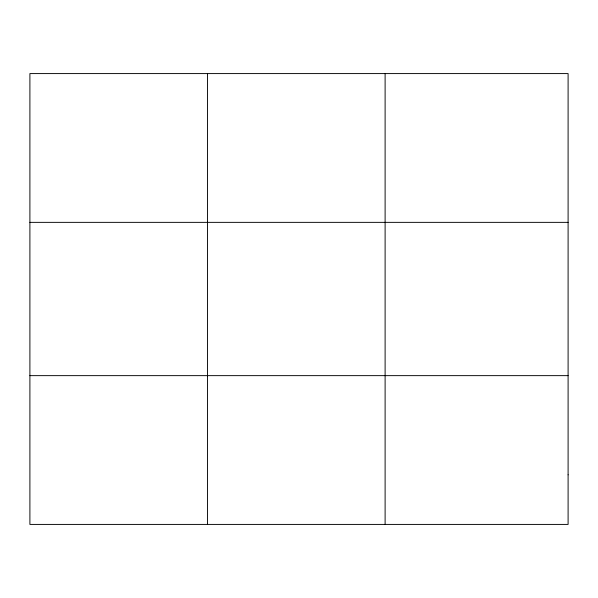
<?xml version="1.0" encoding="UTF-8"?>
<svg xmlns="http://www.w3.org/2000/svg" width="598" height="598" viewBox="0 0 598 598"><rect width="100%" height="100%" fill="white"/><g stroke="black" fill="none" stroke-linecap="round" stroke-linejoin="round"><path stroke-width="0.9" d="M207.506 73.584L207.506 524.416M385.112 73.584L385.112 524.416M29.9 222.359L568.1 222.359M29.9 375.641L568.1 375.641M568.1 474.827L568.1 524.416L29.9 524.416L29.9 73.584L568.1 73.584L568.1 474.827"/></g></svg>
